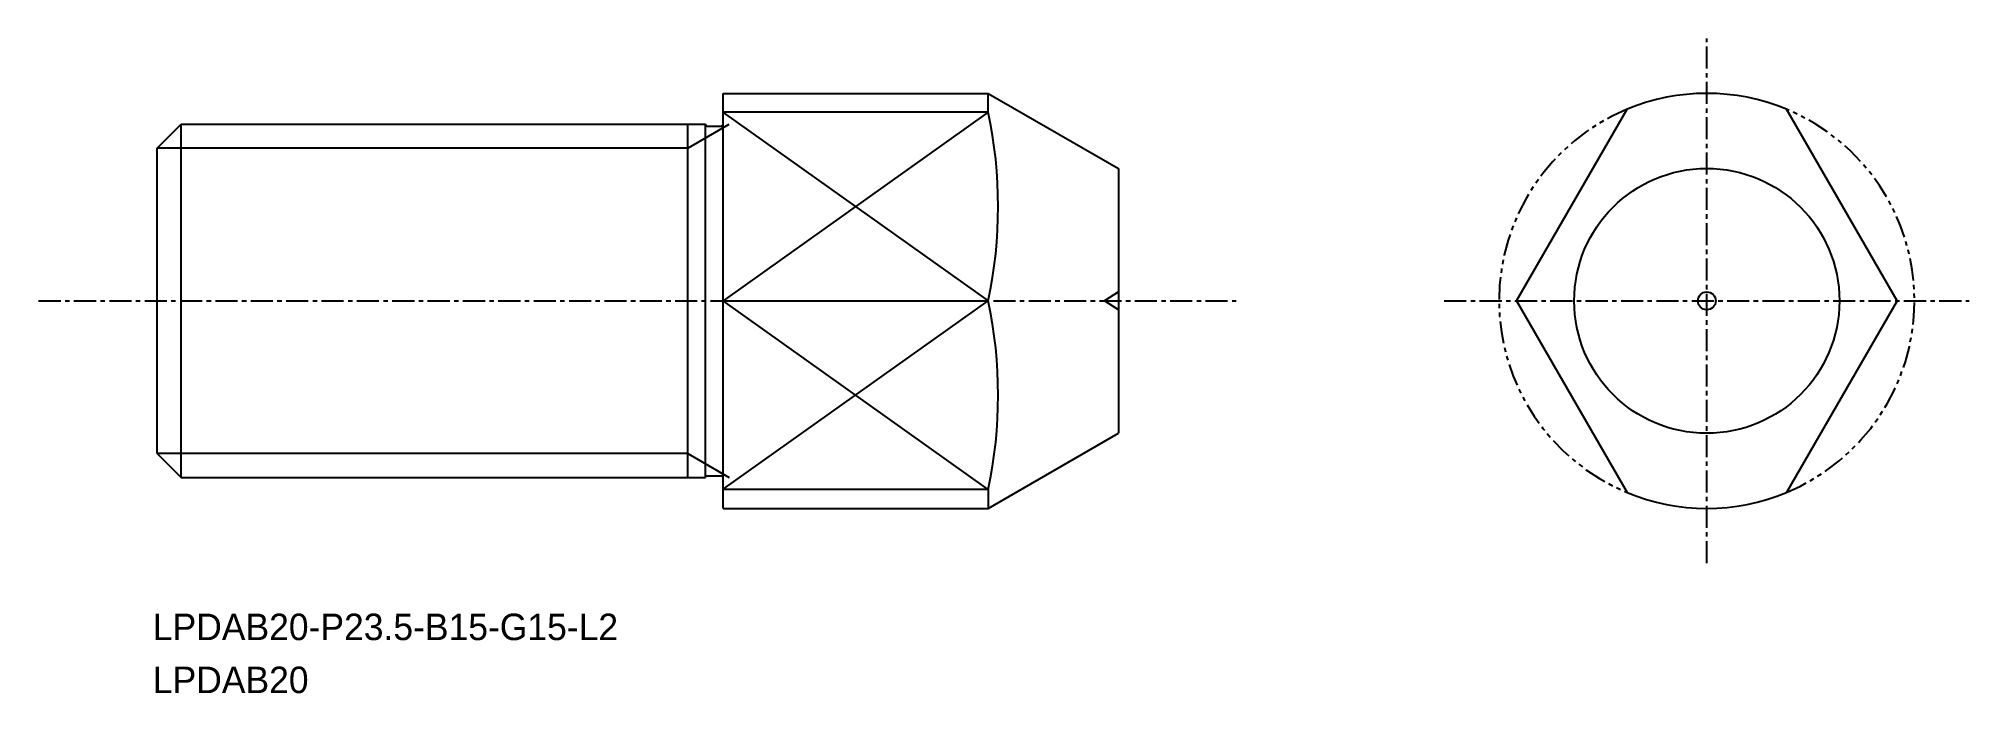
# Model space of a CAD drawing. Extents: x -1915 to -1806, y -856 to -819.
import ezdxf

# ---------------------------------------------------------------- set-up
doc = ezdxf.new("R2010")
doc.units = 0
doc.linetypes.add('CENTER', pattern=[2, 1.25, -0.25, 0.25, -0.25])
doc.linetypes.add('PHANTOM', pattern=[2.5, 1.25, -0.25, 0.25, -0.25, 0.25, -0.25])
doc.layers.get('0').update_dxf_attribs({"linetype": 'CONTINUOUS'})
doc.layers.add('CENTER', color=1, linetype='CENTER')

msp = doc.modelspace()

# ---------------------------------------------------------------- linework, layer by layer
for p, q in [((-1876.62, -822.43), (-1861.62, -822.43)), ((-1876.62, -845.93), (-1876.62, -822.43)), ((-1861.62, -823.5), (-1861.62, -822.43)), ((-1861.62, -822.43), (-1854.26, -826.68)), ((-1878.62, -844.18), (-1878.62, -824.18)), ((-1878.62, -824.18), (-1877.62, -824.18)), ((-1877.62, -844.18), (-1877.62, -824.18)), ((-1877.52, -824.28), (-1876.72, -824.28)), ((-1861.62, -823.5), (-1876.62, -823.5)), ((-1876.62, -824.18), (-1876.62, -824.18)), ((-1854.26, -826.68), (-1854.26, -841.68)), ((-1861.62, -845.93), (-1854.26, -841.68)), ((-1877.52, -844.08), (-1876.72, -844.08)), ((-1878.62, -844.18), (-1877.62, -844.18)), ((-1876.62, -844.18), (-1876.62, -844.18)), ((-1861.62, -844.86), (-1876.62, -844.86)), ((-1861.62, -844.86), (-1861.62, -845.93)), ((-1876.62, -845.93), (-1861.62, -845.93))]:
    msp.add_line(p, q)
at = {"color": 7, "linetype": 'CONTINUOUS'}
for p, q in [((-1831.74, -834.18), (-1825.48, -823.32)), ((-1810.21, -834.18), (-1816.48, -823.32)), ((-1908.62, -825.53), (-1907.27, -824.18)), ((-1907.27, -844.18), (-1907.27, -824.18)), ((-1907.27, -824.18), (-1878.62, -824.18)), ((-1908.62, -842.83), (-1908.62, -825.53)), ((-1876.62, -834.18), (-1861.62, -834.18)), ((-1831.74, -834.18), (-1825.48, -845.03)), ((-1810.21, -834.18), (-1816.48, -845.03)), ((-1908.62, -842.83), (-1907.27, -844.18)), ((-1907.27, -844.18), (-1878.62, -844.18))]:
    msp.add_line(p, q, dxfattribs=at)
at = {"color": 3, "linetype": 'CONTINUOUS'}
for p, q in [((-1878.62, -825.53), (-1876.28, -824.18)), ((-1861.62, -823.5), (-1876.62, -834.18)), ((-1876.62, -823.51), (-1861.62, -834.18)), ((-1878.62, -825.53), (-1908.62, -825.53)), ((-1861.62, -844.86), (-1876.62, -834.18)), ((-1876.62, -844.85), (-1861.62, -834.18)), ((-1878.62, -842.83), (-1908.62, -842.83)), ((-1878.62, -842.83), (-1876.28, -844.18))]:
    msp.add_line(p, q, dxfattribs=at)
at = {"color": 3}
for p in [(-1854.26, -833.67), (-1854.26, -834.68)]:
    msp.add_line(p, (-1855.04, -834.18), dxfattribs=at)
for radius in [7.5, 0.506]:
    msp.add_circle((-1820.98, -834.18), radius)
at = {"color": 3, "linetype": 'PHANTOM'}
for start, end in [(112.5183, 247.4817), (292.5183, 67.4817)]:
    msp.add_arc((-1820.98, -834.18), 11.75, start, end, dxfattribs=at)
for centre, radius, start, end in [((-1820.98, -834.18), 11.75, 67.4817, 112.5183), ((-1877.52, -824.18), 0.1, 180, 270), ((-1876.72, -824.18), 0.1, 270, 0), ((-1877.52, -844.18), 0.1, 90, 180), ((-1876.72, -844.18), 0.1, 0, 90), ((-1820.98, -834.18), 11.75, 247.4817, 292.5183)]:
    msp.add_arc(centre, radius, start, end)
at = {"color": 7, "linetype": 'CONTINUOUS'}
for centre in [(-1886.99, -828.84), (-1886.99, -839.52)]:
    msp.add_arc(centre, 25.93, 348.1128, 11.887, dxfattribs=at)
at = {"layer": 'CENTER', "color": 1, "linetype": 'CENTER'}
for p, q in [((-1820.98, -849.03), (-1820.98, -819.33)), ((-1915.33, -834.18), (-1847.59, -834.18)), ((-1835.83, -834.18), (-1806.13, -834.18))]:
    msp.add_line(p, q, dxfattribs=at)

# ---------------------------------------------------------------- texts
for s, p in [('LPDAB20-P23.5-B15-G15-L2', (-1908.87, -853.39)), ('LPDAB20', (-1908.87, -856.39))]:
    msp.add_text(s, height=1.5).set_placement(p)

doc.saveas('drawing.dxf')
